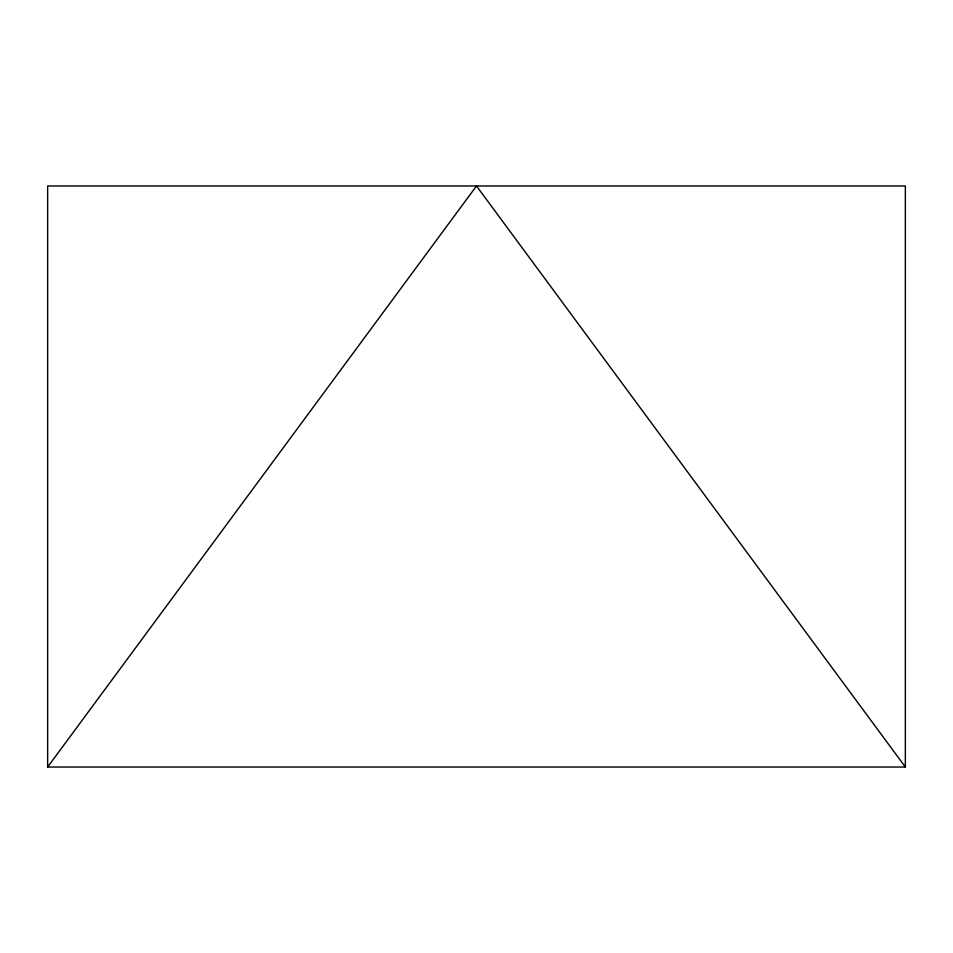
<?xml version="1.0" encoding="UTF-8"?>
<svg xmlns="http://www.w3.org/2000/svg" width="953" height="953" viewBox="0 0 953 953"><rect width="100%" height="100%" fill="white"/><g stroke="black" fill="none" stroke-linecap="round" stroke-linejoin="round"><path stroke-width="1.43" d="M47.65 767.034L476.5 185.966L905.35 767.034L47.65 767.034L47.65 185.966L905.35 185.966L905.35 767.034"/></g></svg>
